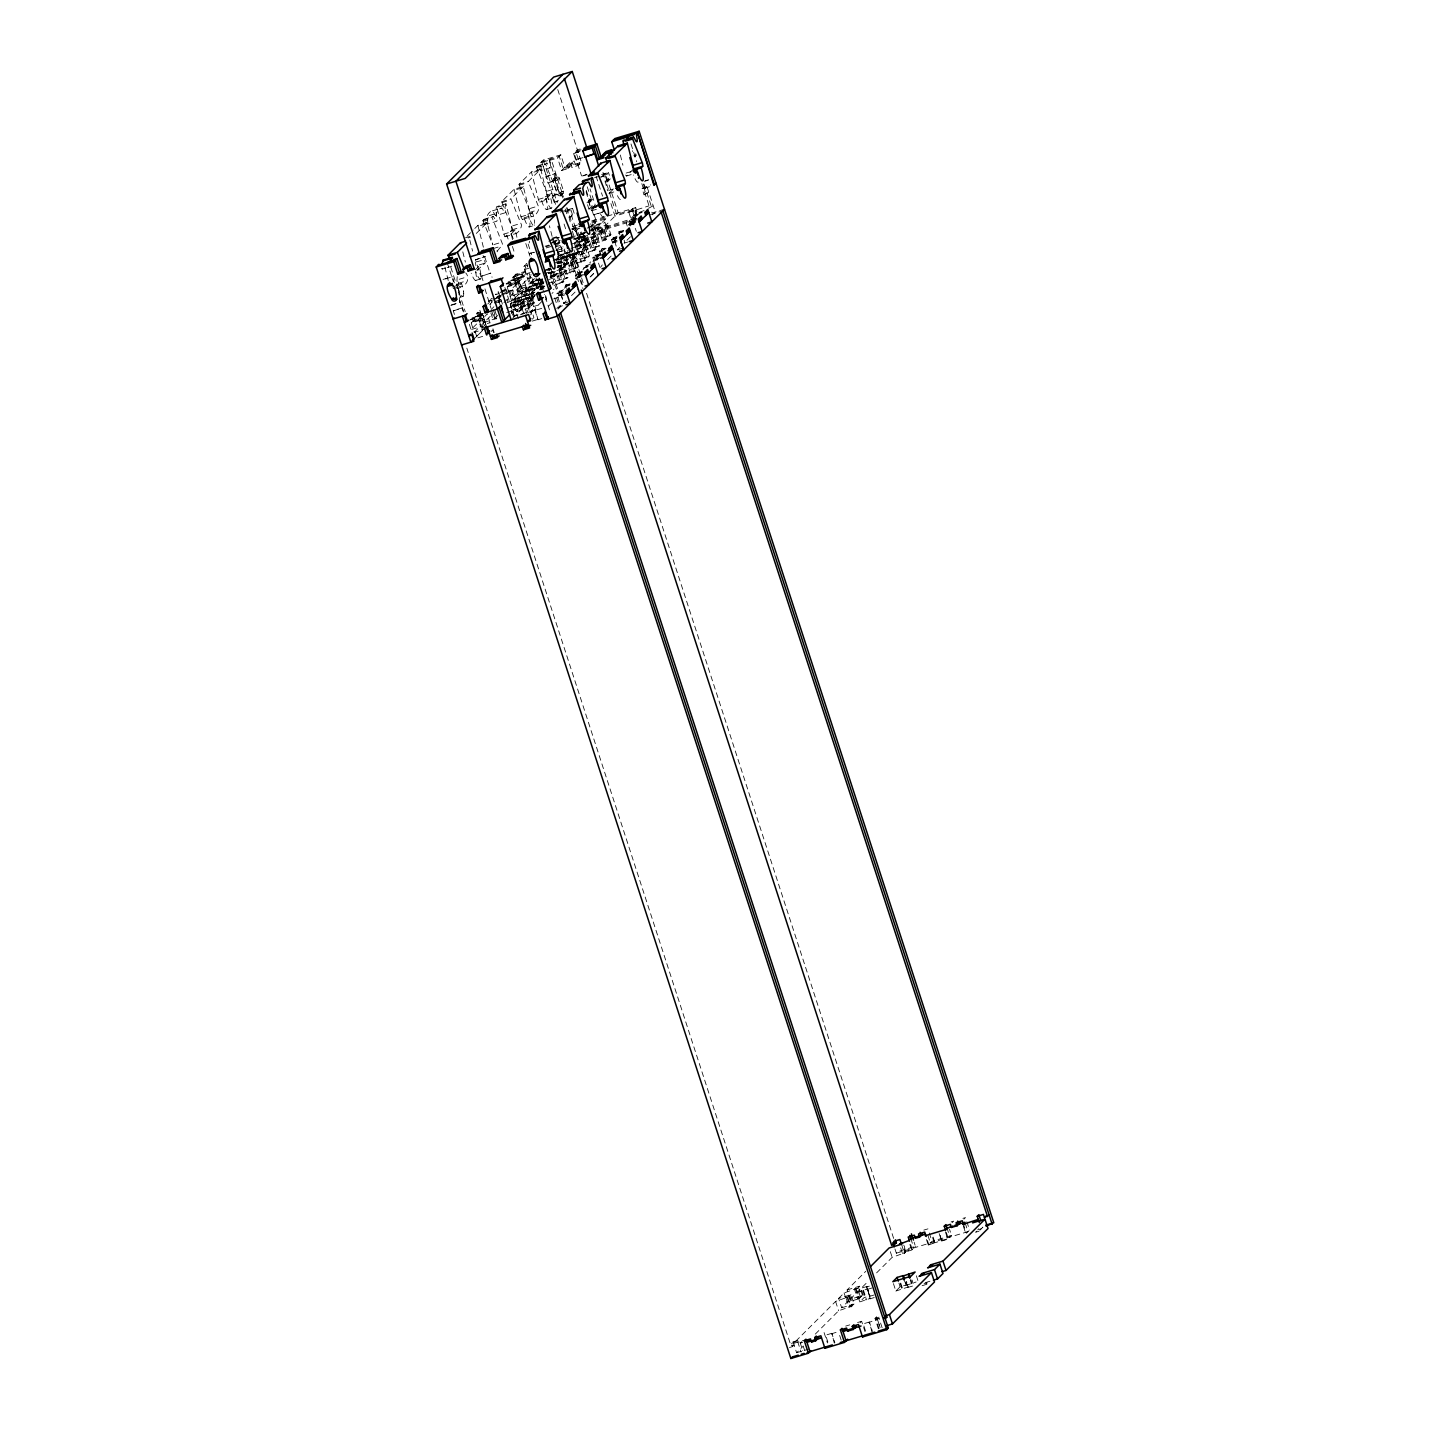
<?xml version="1.0" encoding="UTF-8"?>
<svg xmlns="http://www.w3.org/2000/svg" width="1430" height="1430" viewBox="0 0 1430 1430"><rect width="100%" height="100%" fill="white"/><g stroke="black" fill="none" stroke-linecap="round" stroke-linejoin="round"><path stroke-width="0.75" stroke-dasharray="5 3.75" d="M487.523 224.027A6.596 1.341 73.3 0 0 487.183 218.862C485.396 215.716 492.331 207.725 493.672 212.391A6.596 1.341 73.3 0 0 496.031 215.537L505.308 212.748A6.596 1.341 73.3 0 1 502.931 209.602C501.608 204.937 494.673 212.927 496.46 216.073A6.596 1.341 73.3 0 1 496.8 221.239L487.523 224.027A6.596 1.341 73.3 0 1 485.163 220.881L484.18 219.273L482.857 220.417L492.832 244.888M459.048 294.866A11.565 2.36 73.3 0 0 458.887 293.15L458.547 291.148A11.565 2.36 73.3 0 0 456.921 284.874L458.601 283.122L458.047 279.619M512.423 239.686A11.547 2.342 73.3 0 0 510.456 231.41L512.137 229.658L511.761 226.727L501.608 201.702L514.031 189.296L523.308 186.508L530.226 214.017C531.138 221.578 541.327 210.174 538.252 206.009L528.278 181.538L540.701 169.133L547.619 196.661C548.53 204.204 558.719 192.818 555.644 188.635L545.67 164.182L546.993 163.02L547.976 164.629A6.596 1.341 73.3 0 0 550.336 167.775L541.058 170.563A6.596 1.341 73.3 0 1 538.699 167.417L537.716 165.809L536.393 166.97L546.546 191.995L546.921 194.927L545.241 196.679A11.547 2.342 73.3 0 1 546.904 209.459A11.547 2.342 73.3 0 1 541.487 200.415L539.611 202.005L538.52 200.003L531.424 171.922L540.701 169.133M514.031 189.296L521.146 217.36L522.379 219.434L524.095 217.789A11.547 2.342 73.3 0 0 529.511 226.834A11.547 2.342 73.3 0 0 527.849 214.053L529.529 212.284L529.154 209.37L519.001 184.327L531.424 171.922M482.625 327.899L485.485 324.324L483.036 314.636M518.464 294.598L522.629 292.596L519.591 283.247L515.426 285.249L509.741 290.933L512.78 300.3L518.464 294.598L514.854 282.604L518.572 278.886L523.13 277.527L519.215 281.335L510.26 283.927L509.241 280.816L524.167 276.508L525.114 271.432L515.837 274.22L514.782 275.293L515.783 278.403L525.06 275.615M563.188 291.523L560.775 293.954L563.152 293.472M564.939 303.196L563.813 303.321L566.244 300.872M600.636 267.267L602.298 264.872M555.072 177.123L554.554 179.09L558.898 192.478A2.467 2.413 45 0 0 561.972 194.105A2.467 2.413 45 0 0 563.545 191.084L559.023 177.338L555.43 176.82L552.856 180.305L557.289 194.069A2.467 2.413 45 0 0 560.363 195.713A2.467 2.413 45 0 0 561.936 192.675M635.814 153.689L634.884 156.067M607.589 259.581L611.861 255.309M467.02 236.236L473.223 230.033M474.778 228.496L477.888 225.386L487.165 222.597L492.546 243.976M523.308 186.508L510.885 198.913L520.86 223.366C523.934 227.549 513.745 238.935 512.834 231.392L505.916 203.864L496.639 206.653L495.674 210.371A6.596 1.341 73.3 0 1 496.031 215.537M560.81 154.815L557.593 158.015L561.65 170.492L564.85 167.292L560.81 154.815L543.275 160.071L540.54 162.805L540.719 165.397A6.596 1.341 73.3 0 1 541.058 170.563M476.297 233.447L487.165 222.597M482.857 220.417L493.261 216.502L494.44 218.093A6.596 1.341 73.3 0 0 496.8 221.239M505.916 203.864L504.951 207.582A6.596 1.341 73.3 0 1 505.308 212.748M561.096 196.339L549.442 160.464L551.05 158.873L563.384 196.84M545.867 176.766L555.68 173.441L545.867 176.766L547.904 183.004L557.182 180.216L559.309 178.089L547.904 183.004M583.047 157.586L575.629 159.82L573.591 153.582L577.345 149.846L584.763 147.612M454.382 282.872L452.363 276.633L442.549 279.958M561.65 170.492L567.835 168.633L566.816 165.523L570.034 162.305L574.199 161.054L575.218 164.182L572 167.382L570.981 164.271L574.199 161.054M475.511 259.795L485.324 256.471L475.511 259.795L480.909 276.437L490.722 273.112L492.081 277.259M575.629 159.82L583.583 157.05M567.835 168.633L571.035 165.433L570.034 162.305M516.909 237.309A11.547 2.342 73.3 0 0 515.086 230.016L511.35 233.769L504.647 236.54L496.639 206.653M557.754 89.554L581.402 162.323L578.185 165.523L572 167.382M453.167 288.61L457.815 287.216L461.55 283.48A11.547 2.342 73.3 0 1 462.98 288.699A11.422 2.324 73.3 0 1 463.481 291.774M475.207 269.859L478.943 266.123A11.547 2.342 73.3 0 1 480.784 278.689A11.547 2.342 73.3 0 1 475.868 271.807M524.095 217.789L528.743 216.395L532.478 212.659A11.547 2.342 73.3 0 1 534.623 223.366M546.135 199.02L549.871 195.284A11.529 2.342 73.3 0 1 550.782 198.377L551.301 200.504A11.529 2.342 73.3 0 1 551.551 208.065A11.529 2.342 73.3 0 1 547.958 203.829L547.172 201.952A11.529 2.342 73.3 0 1 546.135 199.038L541.487 200.415M552.123 195.999L563.545 191.084L561.4 193.211L552.123 195.999L554.143 202.238L557.861 201.13M457.243 276.669C454.633 296.707 474.117 282.085 465.715 272.898M476.959 270.467L485.271 262.959L483.108 255.523M497.229 251.09L502.663 244.458L492.135 217.646M554.143 202.238L558.397 200.593M561.168 195.302L563.116 193.354M480.909 276.437L490.722 273.112M587.122 174.246L581.027 176.462L586.586 174.782M460.102 302.642L459.28 297.941M463.838 311.972L462.498 307.825L452.684 311.132M567.299 211.408L569.444 209.263L577.899 235.253L573.662 239.471M601.601 177.123L605.355 173.37L618.189 212.873L605.873 225.171L591.037 229.64M564.743 211.801L572.536 208.333L574.574 214.572L569.873 217.11L574.574 214.572M599.331 177.427L605.23 175.658L608.447 172.44L610.467 178.678L607.267 181.896L604.175 182.826L607.375 179.608L610.467 178.678M586.908 202.846L590.125 199.628L593.218 198.698L590 201.916L586.908 202.846L588.946 209.066L597.597 206.474M486.611 328.596L474.206 332.314L470.166 319.837L480.516 315.976L481.517 319.105L472.24 321.893L471.239 318.765M481.517 319.105L482.411 318.211L473.133 320.999L472.115 317.889L482.553 314.189M477.781 316.37L476.762 313.242L481.553 311.061M491.759 298.28L490.687 299.353L491.688 302.463M516.552 279.994L515.479 281.049L519.537 293.525L511.69 301.373L506.202 283.837L516.552 279.994L517.571 283.104L508.294 285.893L507.275 282.782M517.571 283.104L518.464 282.211L509.187 284.999L508.168 281.889L509.241 280.816M523.166 273.398L522.093 274.453L526.133 286.93L522.451 290.576L517.946 291.988L521.503 288.324L518.464 278.975L513.817 280.369L512.816 277.241L523.166 273.398L524.167 276.508M533.891 279.207L529.172 283.909L523.702 266.373L524.774 265.301L525.775 268.429M636.672 154.833L634.527 156.978L632.489 150.74M487.755 304.018L489.364 302.409M480.838 313.331L471.203 322.948L483.572 319.23L479.408 321.232L471.006 329.615L482.5 326.165M492.51 301.676L489.757 304.411L502.127 300.693L497.962 302.695M493.886 300.3L499.392 294.794M540.611 286.215L522.057 291.792L523.076 294.902L526.294 291.702L544.848 286.125L541.63 289.325L540.611 286.215L510.26 296.314L507.221 286.965L516.856 277.331L529.225 273.613L532.264 282.979L519.894 286.697L515.837 274.22M531.889 277.599L527.742 278.85L524.739 269.483L527.491 266.749M470.166 319.837L480.516 315.976M481.392 315.101L482.464 314.028L486.522 326.505M497.998 298.512L499.07 297.458L500.071 300.568L494.512 302.248M501.036 295.492L492.546 298.798M501 291.631L507.632 288.896L500.214 291.13M548.852 241.259L559.202 237.398L549.924 240.186M498.587 298.816L501 296.439L496.335 297.833M588.946 209.066L592.145 205.866L590.125 199.628M602.799 212.123L593.522 214.911L591.502 208.673L595.238 204.937L590.054 188.939M491.187 309.47L493.886 306.771M506.685 293.972L507.578 293.079L506.56 289.968M555.609 245.138L559.202 241.509L554.643 242.886L557.557 252.323L562.24 250.876L560.721 246.192M555.591 246.818L562.544 239.865M572.072 228.496L572.858 229.497L579.937 222.508M586.086 191.763L591.466 210.693L598.687 203.775M609.126 193.354L616.08 186.401M633.472 169.044L626.501 175.997L625.607 175.032M501.447 294.169L512.834 290.004L515.873 299.37L504.486 303.535M575.861 229.015L574.252 230.623L577.434 229.658L579.472 235.896L569.086 239.025M474.242 332.314L491.276 315.261M503.986 302.588L530.53 276.097M555.948 250.697L561.579 245.066M575.843 231.267L578.953 228.085L580.991 234.323L577.863 237.505L575.843 231.267L572.751 232.196M493.94 314.35L495.781 322.161M593.522 214.911L603.335 211.586M476.458 336.55L482.089 330.938M497.586 315.458L493.118 319.909L489.757 309.506M474.063 338.964L482.446 330.598L479.408 321.232M491.795 311.347L494.226 318.836L496.925 316.119M514.335 316.012L510.296 303.553L529.904 296.904L530.923 300.014L534.141 296.814L533.122 293.686L534.194 292.632L514.568 299.263L533.122 293.686M522.057 291.792L521.003 292.846L525.042 305.323L519.698 310.668L515.64 298.191M526.294 291.702L525.275 288.574L526.347 287.502L544.901 281.925M540.2 278.868L531.71 282.157L534.409 290.469M605.873 225.171L604.854 222.061L603.8 223.116L607.839 235.593L602.495 240.937L598.437 228.46L593.093 233.823L597.132 246.282L591.788 251.626L587.73 239.168L586.658 240.222L587.676 243.35L584.459 246.55L583.44 243.44L582.368 244.512L586.425 256.989L581.081 262.334L577.023 249.857L575.95 250.929L576.969 254.04L558.415 259.617L557.396 256.506L558.469 255.434L567.746 252.645L571.803 265.122L577.148 259.777L573.77 249.374M564.886 249.017L563.831 250.089L567.871 262.566L562.526 267.911L558.469 255.434M571.875 253.056L573.233 257.203L578.578 251.859L574.538 239.382L575.593 238.327L576.612 241.438L601.476 233.823L604.693 230.623L598.509 232.482L595.166 235.861L594.147 232.75M576.612 241.438L579.829 238.238L578.81 235.11L583.601 232.929M483.858 322.697L497.318 317.907L494.226 318.836M532.264 282.979L533.336 281.907L530.905 274.417M557.629 257.668L558.701 256.596L555.662 247.247M513.513 302.266L520.895 297.047L523.934 306.413L516.552 311.615L513.513 302.266L534.123 296.064M523.934 306.413L520.842 307.343L517.803 297.976L535.356 291.952M524.22 291.577L531.602 286.358L534.641 295.724L527.259 300.926L524.22 291.577L542.774 286M534.641 295.724L531.549 296.654L528.51 287.287L544.008 281.889M544.151 288.377L537.966 290.236L534.927 280.87L536 279.815L539.092 278.886L542.131 288.234L539.038 289.164L536 279.815M556.341 259.491L563.724 254.29L566.763 263.638L559.38 268.84L556.341 259.491L582.153 250.983L585.192 260.349L557.486 269.609M566.763 263.638L563.67 264.568L560.631 255.219L567.889 252.288M588.177 242.26L580.795 247.462L577.756 238.113L585.138 232.893L582.046 233.823L585.085 243.189L588.177 242.26L585.746 234.77M582.046 233.823L589.303 230.909M537.984 278.85L540.933 289.986M511.35 302.481L512.369 305.591L515.587 302.391L534.141 296.814M532.764 281.084L533.783 284.213L537.001 280.995L542.56 279.333M591.877 226.208L596.417 221.65L594.058 214.375M511.118 313.313L514.157 310.292L513.138 307.182L514.21 306.109L518.268 318.586M557.396 256.506L567.746 252.645M606.606 238.953L603.514 239.882L600.475 230.534L603.567 229.604L606.606 238.953L605.534 240.026L575.182 249.338L578.399 246.139L577.38 243.011L578.453 241.956L582.51 254.415L587.855 249.07L583.815 236.594L584.87 235.539L585.889 238.649L589.106 235.45M590.232 230.373L593.325 229.444L596.489 226.244L591.788 228.782L594.934 227.835M491.062 331.546L492.671 329.955L493.69 333.065M543.543 283.462L539.307 285.106L543.007 283.98M523.076 294.902L532.353 292.113L535.571 288.914L534.552 285.786L535.624 284.713L536.983 288.878M605.837 218.736L596.596 227.96L595.577 224.832L594.523 225.904L598.562 238.381L593.218 243.726L591.18 237.487M513.138 307.182L523.487 303.321L526.866 313.706M510.296 303.553L529.904 296.904M550.818 273.416L555.609 271.235L559.666 283.712L565.011 278.367L560.953 265.891L562.026 264.818L563.045 267.946L566.262 264.729L565.243 261.619L566.316 260.546L570.373 273.023L575.718 267.678L571.66 255.201L572.733 254.129L573.752 257.257L576.969 254.04M520.842 307.343L536.339 301.927M531.549 296.654L532.621 295.581L529.583 286.215M550.532 267.785L552.963 275.257L578.775 266.767L575.736 257.4L557.182 262.977M563.67 264.568L589.482 256.059L586.443 246.711L576.129 249.803M574.431 243.601L577.47 252.949L570.087 258.151L567.656 250.661M585.085 243.189L610.896 234.681L607.857 225.332L591.359 230.284M542.131 288.234L544.276 286.089M535.75 294.634L530.405 299.978L526.347 287.502M543.793 286.608L541.112 289.289L537.734 278.886M557.164 273.255L551.819 278.6L548.441 268.197M644.072 194.802L648.773 192.264L644.072 194.802L642.052 188.563L650.507 184.899M512.655 318.264L523.434 307.504L522.415 304.393M531.835 301.247L534.874 310.596L535.946 309.524L532.907 300.175L525.525 305.377L527.956 312.866M554.536 272.308L555.555 275.418L552.337 278.635L551.319 275.507L550.246 276.58L552.963 284.892M560.864 270.091L563.903 279.458L568.067 277.456L565.029 268.089L560.864 270.091L557.646 273.309L560.685 282.657L563.778 281.728L560.739 272.379L551.426 275.919M575.736 257.4L568.353 262.602L571.392 271.968L574.485 271.039L571.446 261.672L558.004 266.463M586.443 246.711L579.061 251.912L582.099 261.279L585.192 260.349M592.985 238.024L596.024 247.372L600.189 245.37L597.15 236.022L592.985 238.024L589.768 241.223L592.807 250.572L595.899 249.642L592.86 240.294L575.307 246.318M643.303 184.005L644.662 188.152L646.789 186.025L655.244 212.015L652.42 214.822M511.046 310.471L528.617 304.447L531.656 313.814L530.584 314.868M603.567 229.604L592.199 233.769M607.857 225.332L606.785 226.387L609.824 235.753L606.731 236.683L603.692 227.316L600.475 230.713L626.233 222.973L629.45 219.755L630.469 222.883L628.86 224.474L627.841 221.364L602.084 229.104L605.534 240.026M553.07 283.819L555.734 281.156L551.694 268.679M636.01 220.399L631.881 221.65L628.843 212.284L632.596 208.548L636.654 221.024L633.436 224.224L629.307 225.457M530.208 313.116L532.889 310.435L528.832 297.976M538.252 305.091L542.256 301.087M610.932 203.614L614.972 216.091L632.525 210.818L635.689 207.618L637.709 213.857L634.545 217.038L631.452 217.968L636.35 231.338M545.581 299.907L546.653 298.834L544.222 291.345M551.998 293.49L553.07 292.417M557.36 288.145L556.288 289.218L553.249 279.851L554.322 278.779L557.36 288.145L553.231 289.378M554.089 285.392L563.778 281.728M548.673 279.547L574.485 271.039M571.571 259.402L574.61 268.751L578.775 266.767M582.278 248.713L585.317 258.061L589.482 256.059M555.198 262.816L595.899 249.642M609.824 235.753L610.896 234.681M628.843 212.284L648.97 205.866M631.452 217.968L634.616 214.786L642.124 212.48M558.022 309.094L560.846 306.288L556.788 293.811L563.42 291.059M557.861 292.739L558.862 295.849L559.756 294.955L558.755 291.845L563.527 289.664M566.369 288.377L565.351 285.249L570.141 283.069M576.701 279.422L575.343 275.275L581.974 272.522M576.415 274.203L577.434 277.313L578.328 276.437L577.309 273.309L582.082 271.128M594.183 261.958L592.842 257.811L601.333 254.504M593.897 256.739L594.916 259.849L595.81 258.973L594.791 255.845L601.44 253.11M600.779 255.38L599.438 251.215L606.07 248.48M602.405 252.377L601.404 249.249L606.177 247.068M616.956 237.594L610.324 240.347L615.883 238.667M611.397 239.275L612.398 242.385L613.291 241.509L612.29 238.381L617.063 236.2M619.905 234.913L618.886 231.785L623.677 229.604M630.237 225.976L628.878 221.811L635.51 219.076M629.951 220.738L630.97 223.867L631.917 218.772M636.547 214.143L635.492 215.215L641.051 213.535M532.3 319.158L533.891 317.549L531.871 311.311M553.607 298.924L564.993 294.759M564.314 288.234L565.386 287.162M582.886 269.698L583.958 268.625M589.678 262.923L590.751 261.851M600.385 252.234L601.458 251.162M636.422 216.234L637.494 215.179M631.881 221.65L635.635 217.896M548.316 306.377L553.911 300.8M600.564 254.254L596.9 257.99L598.795 257.597M616.723 238.059L614.31 240.508L616.688 240.008M636.475 218.343L632.864 221.972L636.153 221.167M534.927 310.399L537.966 319.766L535.464 309.863M648.469 208.315L653.17 205.777L650.078 206.707M571.517 295.599L578.31 288.824M590.608 276.562L593.754 273.416M619.78 247.408L617.385 249.803L618.475 249.732M630.487 236.719L624.016 243.189L627.716 242.081M789.432 1347.543L792.524 1346.613L791.505 1343.485L793.114 1341.894L799.299 1340.035L802.748 1350.635M815.297 1334.101L838.624 1310.792L852.066 1306.001L849.027 1296.652L835.585 1301.443L793.578 1343.396L805.948 1339.678M838.624 1298.404L844.093 1292.952L857.535 1288.162L860.574 1297.511L859.501 1298.583L847.132 1302.301L841.662 1307.771L838.624 1298.404L850.993 1294.704L854.032 1304.053L848.973 1306.931L845.934 1297.582L850.993 1294.704M847.114 1289.932L859.484 1286.214L862.522 1295.562L850.153 1299.28L847.114 1289.932L865.794 1271.288M792.524 1346.613L794.115 1345.004L791.022 1345.934L466.824 348.134M791.505 1343.485L799.299 1340.035M860.574 1297.511L857.482 1298.44L854.443 1289.091L859.484 1286.214M793.114 1341.894L796.617 1352.744L802.838 1346.524M850.153 1299.28L867.277 1282.192M876.608 1272.861L892.177 1257.328L905.601 1252.537L903.17 1245.065M894.948 1248.926L896.324 1253.181L897.933 1251.572L915.45 1246.317L914.11 1242.152M856.731 1292.559L867.617 1288.913L870.137 1298.798L867.617 1288.913M866.669 1286.946L869.708 1296.313L866.669 1286.946L870.834 1285.695M857.482 1298.44L862.522 1295.562M900.686 1247.854L902.509 1253.466L905.601 1250.392M855.319 1288.216L859.77 1301.908L864.06 1297.636L870.244 1295.777M904.243 1245.762L905.53 1251.911L911.714 1250.052L915.45 1246.317M834.316 1343.199L831.813 1333.314L834.852 1342.663M859.77 1301.908L870.673 1298.261M926.425 1239.47L928.249 1245.083L931.985 1241.329L951.522 1235.466L949.502 1229.228M952.058 1222.739L953.667 1221.131L949.538 1222.364M928.249 1245.083L934.97 1242.688L933.146 1237.075M939.17 1233.59L941.601 1241.061L939.707 1233.053M860.056 1322.893L861.647 1321.284L865.025 1331.688M963.909 1219.182L965.518 1217.573L961.389 1218.807M893.428 1283.586L895.859 1291.075L900.131 1286.785L906.316 1284.927L905.101 1281.191M941.601 1241.061L947.786 1239.202L951.522 1235.466M871.889 1331.902L869.386 1322.017L872.425 1331.366M895.859 1291.075L908.247 1286.964L906.423 1281.352M903.957 1279.85L906.316 1284.927M878.378 1328.792L874.999 1318.406L876.608 1316.798L880.04 1327.398M879.039 1328.72L876 1319.372L877.073 1318.299L880.111 1327.648M905.887 1281.888L908.247 1286.964M905.78 1285.463L916.112 1281.995M882.131 1327.791L879.093 1318.442L868.85 1322.553M968.771 1230.855L966.358 1233.25L963.659 1224.938M976.726 1231.176L975.653 1232.231L981.838 1230.372M926.283 1283.693L927.176 1282.817L924.084 1283.747M979.818 1230.247L982.911 1227.155L978.638 1228.442M530.298 272.558L527.205 273.488L530.244 282.836L534.552 278.546M590.09 277.062L595.81 271.343M553.464 178.714L555.984 177.964L557.593 179.304M557.682 252.234L562.24 250.876L557.682 254.987M572.858 229.497L577.613 228.067M539.771 202.077L549.156 199.235M522.379 219.434L531.763 216.609M591.609 210.764L597.812 208.887M478.121 270.109L477.334 269.108M500.679 299.245L498.516 299.925M582.618 274.632L579.382 275.472L582.94 271.807L577.309 273.309M487.308 323.502L489.721 322.84M567.067 252.985L571.482 251.626M555.555 204.383L541.684 161.679L559.202 156.424L563.259 168.883L569.444 167.024L568.425 163.914L572.59 162.662L573.609 165.773L579.794 163.914L575.736 151.455L581.599 149.685M542.864 162.108L549.817 160.017L549.996 162.609A6.596 1.341 73.3 0 1 550.336 167.775M549.442 160.464L557.593 158.015M579.99 151.294L574.127 153.046L581.563 175.926M573.591 153.582L581.009 151.348M537.519 165.826L546.796 163.038M536.393 166.97L545.67 164.182M536.697 167.828L543.668 165.737M534.016 172.136L540.969 170.045M566.816 165.523L570.981 164.271M564.85 167.292L571.035 165.433M575.218 164.182L581.402 162.323M519.001 184.327L528.278 181.538M519.304 185.203L526.276 183.112M516.623 189.511L523.577 187.419M501.608 201.702L510.885 198.913M501.93 202.559L508.883 200.468M601.637 174.496L608.447 172.44M547.529 191.066L555.644 188.635M594.469 177.767L600.94 175.819M602.709 175.282L606.838 174.049L608.858 180.287L605.766 181.217L616.58 214.482L634.134 209.209L636.153 215.447L633.007 216.377L635.045 222.615M497.837 207.082L506.184 204.794M492.474 210.818L501.751 208.029M546.85 195.07L554.965 192.639M545.241 196.679L549.871 195.284M538.341 199.449L546.457 197M626.125 173.066L634.241 170.617M489.328 215.572L496.281 213.481M626.394 176.033L633.347 173.942M483.983 219.291L493.261 216.502M483.161 221.293L490.132 219.201M530.137 208.44L538.252 206.009M480.48 225.6L487.433 223.509M529.457 212.444L537.573 209.996M527.849 214.053L532.478 212.659M520.949 216.806L529.064 214.375M608.733 190.422L616.848 187.991M645.019 180.823L648.737 179.715M644.483 181.36L648.201 180.252M609.001 193.408L615.204 191.531M465.465 237.791L470.095 236.397M468.093 237.97L470.416 237.273M512.744 225.815L520.86 223.366M560.167 212.051L572.536 208.333M642.052 188.563L650.293 186.097M644.662 188.152L650.221 186.49M512.065 229.801L520.18 227.37M510.456 231.41L515.086 230.016M597.347 205.419L590.554 207.475L588.517 201.237L591.609 200.307L587.23 186.794M503.557 234.18L511.672 231.731M591.341 207.797L599.456 205.348M591.502 208.673L600.779 205.884M504.987 236.808L514.371 233.966M493.994 244.53L502.109 242.099M493.314 248.534L501.43 246.103M572.59 226.512L580.705 224.081M605.051 216.824L591.359 220.935L593.396 227.173M607.178 216.18L635.689 207.618M591.716 221.954L607.303 217.271M571.66 229.104L577.398 227.37M592.091 222.955L605.694 218.879M442.496 269.001L445.588 268.071M447.125 267.607L451.755 266.212M588.159 227.066L604.854 222.061M551.891 238.22L559.309 235.986M644.09 210.514L637.44 213.249L641.158 212.141M552.677 238.739L560.095 236.504M587.087 228.139L603.8 223.116M476.601 261.905L484.716 259.456M552.927 241.33L559.112 239.471M551.837 242.403L559.255 240.186M591.019 230.695L598.437 228.46M484.037 263.46L475.922 265.909L475.439 262.244M550.943 243.297L560.22 240.508M570.677 237.416L580.991 234.323M635.617 217.664L591.806 231.213M664.467 209.227L652.098 212.945L650.757 208.798M578.81 235.11L584.387 233.447M630.845 219.845L636.404 218.182M545.188 246.21L548.888 245.102M650.507 214.554L662.859 210.836M555.198 243.887L563.313 241.456M545.974 246.729L549.674 245.62M628.878 221.811L636.296 219.577M573.716 238.756L584.87 235.539M577.756 238.113L583.941 236.254M550.943 246.532L546.296 247.926L545.295 244.816M574.538 239.382L589.375 234.931M630.469 222.883L636.654 221.024M443.086 279.422L452.363 276.633M533.426 252.27L529.172 253.914L534.731 252.252M579.829 238.238L585.388 236.558M590.965 234.878L598.384 232.661L594.451 220.006L590.715 223.741L593.754 233.108M631.863 222.973L635.564 221.847M603.085 232.232L596.9 234.091L594.88 227.853M628.86 224.474L636.529 222.186M555.466 246.872L561.668 244.995M628.843 225.243L637.083 222.758M574.467 242.832L597.15 236.022M571.035 244.173L587.73 239.168M577.38 243.011L586.658 240.222M459.209 279.261L467.324 276.83M557.807 250.143L565.225 247.908M618.886 231.785L624.445 230.123M623.569 230.999L616.92 233.751L624.338 231.517M576.022 245.674L583.44 243.44M574.949 246.729L582.368 244.512M570.981 248.373L587.676 243.35M458.529 283.265L466.645 280.834M456.921 284.874L461.55 283.48M612.29 238.381L615.99 237.273M452.041 287.019L458.136 285.196M523.702 266.373L527.402 265.265M560.631 255.219L563.724 254.29M456.778 288.645L460.835 287.43M575.45 252.806L600.189 245.37M613.291 241.509L617.009 240.383M554.179 259.706L572.733 254.129M612.398 242.385L616.115 241.277M524.739 269.483L528.85 268.25M553.124 260.778L571.66 255.201M612.344 243.154L618.529 241.295M514.782 275.293L524.059 272.504M601.404 249.249L605.105 248.141M557.039 263.334L566.316 260.546M512.816 277.241L522.093 274.453M557.825 263.853L565.243 261.619M599.438 251.215L606.856 248.981M545.331 269.841L550.908 268.161M558.326 265.944L562.026 264.818M508.168 281.889L518.518 278.028L522.576 290.505L517.928 291.899L514.907 282.639M544.258 270.913L549.835 269.233M557.253 266.999L560.953 265.891M594.791 255.845L600.368 254.183M547.708 270.306L551.408 269.197M556.985 267.517L566.262 264.729M622.05 248.391L617.385 249.803L613.363 237.309M506.202 283.837L515.479 281.049M592.842 257.811L598.401 256.131M544.49 273.523L550.067 271.843M548.53 273.058L565.029 268.089M595.81 258.973L599.528 257.847M548.191 273.47L553.75 271.789M594.916 259.849L598.634 258.741M507.221 286.965L519.591 283.247M592.824 261.243L599.009 259.384M451.362 304.894L460.639 302.105M450.825 305.43L456.385 303.75M552.963 275.257L556.056 274.328L552.838 277.545L549.799 268.179M590.554 263.978L583.905 266.713L587.623 265.605M534.927 280.87L541.112 279.011M530.244 282.836L540.987 279.368L543.686 287.68M549.978 277.098L555.555 275.418M500.107 292.524L505.666 290.862M588.588 265.944L581.956 268.679L587.516 266.999M499.034 293.597L495.316 294.705L496.389 293.651L497.408 296.761M509.741 290.933L512.834 290.004M533.783 284.213L543.06 281.424L542.042 278.296M502.001 294.759L507.578 293.079M497.318 296.6L501.126 295.653M528.51 287.287L531.602 286.358M525.275 288.574L543.829 282.997M462.498 307.825L453.221 310.596L454.561 314.761M493.493 299.12L499.07 297.458M492.438 300.193L488.72 301.301L489.793 300.246L490.812 303.357M548.316 283.39L568.067 277.456M575.343 275.275L582.761 273.041M495.406 301.355L500.965 299.674M578.328 276.437L582.028 275.311M577.434 277.313L582.993 275.65M575.307 278.707L583.547 276.222M517.803 297.976L520.895 297.047M512.78 300.3L515.873 299.37M565.351 285.249L570.91 283.587M570.034 284.463L563.384 287.216L570.802 284.981M476.762 313.242L480.48 312.133M483.447 313.295L479.747 314.403L478.728 311.293L479.801 310.221L483.876 322.68M512.369 305.591L534.105 298.87M472.115 317.889L482.411 314.975L478.853 318.532L474.206 319.927L473.187 316.817M558.755 291.845L562.455 290.737M510.224 306.985L532.907 300.175M506.792 308.326L523.487 303.321M556.788 293.811L562.348 292.131M559.756 294.955L563.474 293.847M558.862 295.849L562.58 294.741M506.738 312.526L523.434 307.504M516.552 311.615L539.235 304.805M513.263 316.352L535.946 309.524M520.18 314.832L544.49 307.522M568.514 301.855L563.867 303.249L559.827 290.773M557.718 307.218L565.976 304.733M556.645 308.29L559.738 307.361L556.699 297.994M532.317 321.089L538.502 319.23M477.888 337.82L487.451 334.942M537.966 319.766L541.791 318.604M923.816 1230.104L927.945 1228.87M896.324 1253.181L967.967 1231.641L964.589 1221.256M903.992 1252.001L912.251 1249.516L910.213 1243.278M977.584 1229.871L981.302 1228.763M902.509 1253.466L905.601 1252.537M854.443 1289.091L857.535 1288.162M867.206 1286.41L861.021 1288.269L864.06 1297.636M867.098 1289.449L873.265 1287.59M845.934 1297.582L849.027 1296.652M869.708 1296.313L873.873 1295.062M870.137 1298.798L874.248 1297.564M907.71 1287.501L913.895 1285.642L912.072 1280.029M841.662 1307.771L854.032 1304.053M925.156 1282.674L931.341 1280.815M848.973 1306.931L852.066 1306.001M922.118 1285.695L928.302 1283.836M845.684 1326.093L849.795 1324.859M857.535 1322.535L861.647 1321.284M874.999 1318.406L879.11 1317.155M876 1319.372L879.093 1318.442M831.813 1333.314L825.628 1335.173L828.667 1344.522M869.386 1322.017L863.202 1323.876L865.633 1331.348M802.373 1342.538L800.3 1343.145L801.783 1341.662L804.822 1351.028M831.277 1333.833L838.445 1331.688M796.617 1352.744L808.987 1349.026M546.51 209.62L551.372 208.19M529.118 226.995L532.353 226.029M475.582 280.459L480.444 279.029M459.817 297.351L463.052 296.385M554.232 244.798L549.424 225.815M631.005 143.965L636.743 161.804M644.108 184.148L651.651 207.368M643.661 186.955L645.681 193.193M641.82 183.648L649.363 206.85M966.859 1221.721L969.576 1230.05M635.564 209.888L637.387 215.501M635.027 210.424L636.851 216.037M963.391 1226.296L965.822 1233.786M632.525 210.818L634.545 217.038M626.233 222.973L627.252 226.083M605.23 175.658L607.267 181.896M946.892 1227.709L949.931 1237.075M624.106 240.097L624.839 242.492M946.285 1232.428L948.322 1238.666L928.785 1244.547L926.086 1236.235M945.355 1231.731L947.786 1239.202M596.078 176.158L602.566 196.16M932.61 1237.611L934.433 1243.224M929.286 1233.017L931.985 1241.329M927.945 1235.448L930.394 1242.938M586.246 190.333L590 201.916M596.078 237.094L599.116 246.443M593.325 229.444L595.291 235.682M591.788 241.366L594.826 250.715M595.863 254.772L599.885 267.321M587.945 237.023L589.285 241.169L583.941 246.514L579.883 234.037M910.803 1238.559L913.842 1247.907M583.118 232.768L586.157 242.117M909.891 1244.44L911.714 1250.052M581.921 236.111L584.959 245.459M585.371 247.783L588.409 257.132M570.928 209.942L572.965 216.18M578.828 237.04L581.867 246.389M916.344 1275.757L918.167 1281.369M566.816 207.386L574.342 230.588M581.081 252.055L584.119 261.404M555.144 173.977L557.182 180.216M561.4 193.211L563.42 199.449M565.207 208.995L567.263 215.322M572.268 230.963L574.699 238.453M901.561 1244.511L904.529 1253.61M554.679 179.483L558.898 192.478M910.767 1279.493L911.983 1283.228M910.231 1280.011L911.446 1283.765M543.275 160.071L557.164 202.774M564.063 224.045L566.673 232.053M573.448 252.913L583.118 282.657M586.568 293.293L893.786 1238.827M574.663 258.473L577.702 267.821M578.381 272.236L582.368 284.784M541.684 161.679L546.403 176.23M571.839 254.504L582.886 288.52M568.729 249.606L571.16 257.078M569.533 253.986L578.506 281.585M570.373 262.745L573.412 272.111M566.673 253.718L567.692 256.828L564.475 260.046L563.456 256.917L562.401 257.99L566.441 270.467L561.096 275.811L557.718 265.408M900.739 1283.067L902.58 1288.68M890.336 1251.715L892.177 1257.328M900.221 1283.586L902.044 1289.216M898.916 1283.05L900.131 1286.785M558.129 238.47L562.187 250.929L558.612 254.504L554.572 242.028M561.704 254.147L564.743 263.495M560.506 257.489L563.545 266.856M563.956 269.162L566.995 278.528M557.414 258.419L560.453 267.785M559.666 273.434L562.705 282.8M560.81 293.901L563.813 303.321M554.679 297.869L556.502 303.482M541.505 279.279L543.328 284.892L542.256 285.946L539.217 276.598M528.153 244.083L531.585 254.629M539.11 277.831L544.598 294.705M545.295 296.814L550.139 311.99M539.843 284.57L541.183 288.735M525.793 243.529L529.976 256.22M535.982 277.885L537.001 280.995M863.452 1290.164L866.491 1299.513M862.916 1290.7L865.954 1300.049M527.742 266.463L526.723 263.352L525.668 264.425L526.669 267.535M858.411 1287.286L861.45 1296.635M856.463 1289.234L859.501 1298.583M532.353 292.113L531.334 289.003L530.262 290.058L534.32 302.534L528.975 307.879L524.917 295.42L523.845 296.475L524.864 299.603L521.646 302.803L520.627 299.692L519.555 300.765L523.612 313.224M528.385 289.575L531.424 298.924M512.405 246.425L515.104 254.737M525.293 290.505L528.331 299.853M528.743 302.177L531.781 311.526M849.921 1295.759L852.959 1305.125M527.545 305.519L529.976 313.009M847.954 1297.725L850.993 1307.074M518.518 284.32L521.557 293.668M846.828 1296.688L849.867 1306.055M513.888 276.187L514.889 279.297M844.093 1292.952L847.132 1302.301M518.875 296.922L521.914 306.27M517.678 300.264L520.717 309.613M511.761 291.077L515.587 302.391M514.586 301.194L517.624 310.542M835.585 1301.443L838.624 1310.792M504.862 287.484L514.335 316.584M511.404 311.49L512.619 315.226M507.185 299.656L507.954 301.998M839.66 1335.423L841.484 1341.036M502.43 304.143L498.355 291.684L497.283 292.757L498.301 295.867M484.788 257.007L490.186 273.648M498.677 300.604L501.376 308.916M494.887 310.417L496.711 316.03M493.207 309.613L496.246 318.962M481.445 275.901L483.483 282.139M484.967 288.896L490.973 308.165M824.073 1332.581L827.452 1342.985M492.957 328.811L494.172 332.546M490.097 322.93L487.112 313.51C482.947 322.036 472.544 313.563 481.874 327.953M484.27 319.48L485.414 322.983M482.5 320.302L484.323 325.915M477.834 312.187L478.853 315.297M479.443 317.049L483.483 329.526M475.189 331.778L476.548 335.943M450.843 267.303L465.233 311.615M469.362 324.27L472.222 333.351M447.179 262.584L453.346 281.567M459.531 300.55L462.945 311.114M797.69 1341.626L801.068 1352.029M477.888 225.386L484.287 250.858M469.773 239.972L472.597 251.108M620.352 154.994L622.908 165.219M602.977 172.351L607.571 190.78M566.816 208.458L570.91 224.814M462.802 251.859L465.358 262.083M444.909 267.178L448.484 281.495M529.368 241.205A6.596 1.341 73.3 0 1 529.118 242.957M638.173 182.039A11.529 2.342 73.3 0 1 634.598 177.803L633.794 175.926A11.529 2.342 73.3 0 1 633.436 174.943M620.388 199.556A11.547 2.342 73.3 0 1 616.419 193.3M603.675 216.252A11.547 2.342 73.3 0 1 599.027 210.657M584.459 235.61A11.529 2.342 73.3 0 1 579.901 228.407M567.621 251.93A11.547 2.342 73.3 0 1 562.866 246.746M550.318 268.161A11.547 2.342 73.3 0 1 548.923 270.163M442.71 268.411A6.596 1.341 73.3 0 1 441.495 268.465M463.678 293.472A11.547 2.342 73.3 0 1 461.264 295.009L460.871 294.401A11.422 2.324 73.3 0 1 458.494 289.2A11.672 2.377 73.3 0 1 457.815 287.216M463.57 291.792A11.672 2.377 73.3 0 1 463.731 293.507M508.15 239.042A11.547 2.342 73.3 0 1 506.703 235.164M513.191 238.56A11.547 2.342 73.3 0 1 511.35 233.769M532.907 225.082A11.547 2.342 73.3 0 1 528.743 216.395M534.445 224.921A11.547 2.342 73.3 0 1 534.32 225.225M475.493 271.664A11.547 2.342 73.3 0 1 475.779 280.423A11.547 2.342 73.3 0 1 471.239 273.202M496.961 250.768A11.565 2.342 73.3 0 1 497.247 251.823M521.61 288.252L526.168 286.876L521.61 288.252"/><path stroke-width="1.5" d="M562.669 239.454L558.04 226.387M545.223 257.078L543.06 249.642M580.473 225.207L589.339 219.291L578.757 191.602L580.097 190.458L581.063 192.049A6.596 1.341 73.3 0 0 583.422 195.195A6.596 1.341 73.3 0 0 583.082 190.029C581.295 186.901 588.231 178.893 589.571 183.558A6.596 1.341 73.3 0 0 591.931 186.704A6.596 1.341 73.3 0 0 591.591 181.538C590.375 180.538 592.324 176.444 592.807 178.75L599.653 205.902L600.886 207.976L602.602 206.331A11.547 2.342 73.3 0 0 608.036 215.376A11.547 2.342 73.3 0 0 606.356 202.595L608.036 200.844L607.661 197.912L597.508 172.869L609.931 160.464L617.045 188.546L618.278 190.619L619.994 188.957A11.547 2.342 73.3 0 0 625.428 198.001A11.547 2.342 73.3 0 0 623.748 185.221L625.428 183.469L625.053 180.538L614.9 155.513L627.323 143.107L634.437 171.171L635.671 173.245L637.387 171.6A11.547 2.342 73.3 0 0 642.821 180.645A11.547 2.342 73.3 0 0 641.141 167.864L642.821 166.095L642.445 163.181L632.292 138.138L633.633 136.994L634.598 138.585A6.596 1.341 73.3 0 0 636.958 141.731A6.596 1.341 73.3 0 0 636.618 136.565L636.457 133.991L639.139 131.274L993.796 1222.757L986.128 1226.189M586.068 182.683L579.114 184.774L573.645 190.244L573.805 192.818A6.596 1.341 73.3 0 1 574.199 194.623M592.538 177.838L583.261 180.627L582.314 184.327M614.417 150.078L611.7 141.749L626.751 137.244L628.342 135.636L627.341 139.353M452.649 258.24C452.148 255.934 450.218 260.046 451.415 261.046M587.605 221.328A11.547 2.342 73.3 0 1 589.267 234.109A11.547 2.342 73.3 0 1 583.851 225.064L582.135 226.709L580.902 224.635L573.788 196.571L561.364 208.977L571.517 234.002L571.893 236.933L570.212 238.685A11.547 2.342 73.3 0 1 571.893 251.466A11.547 2.342 73.3 0 1 566.459 242.421L564.743 244.083L563.509 242.01L556.395 213.928L543.972 226.333L554.125 251.376L554.5 254.29L552.82 256.059A11.529 2.342 73.3 0 1 554.465 262.334L554.786 264.318A11.529 2.342 73.3 0 1 553.785 268.894A11.529 2.342 73.3 0 1 549.746 261.762L549.066 259.795L547.35 261.44L546.117 259.366L539.003 231.303L529.726 234.091L528.778 237.791M531.263 258.169L531.03 259.777M579.937 222.508L577.041 212.945M589.214 219.72L581.098 222.151M598.687 203.775L595.792 194.23M616.08 186.401L612.38 174.889M633.472 169.044L629.772 157.532M449.61 282.443L449.092 284.409M468.146 271.092L471.346 267.893L470.345 264.782L467.127 267.982L468.146 271.092L474.331 269.233L446.625 184.005L553.696 77.077L572.25 71.5L595.899 144.269L592.145 148.005L582.868 150.793L584.906 157.032L594.719 153.707L598.759 166.184M562.973 74.289L455.902 181.217L479.55 253.986L483.286 250.232M572.25 71.5L465.179 178.428L446.625 184.005M810.792 1350.832L808.379 1353.227L790.862 1358.5L436.204 266.999L438.939 264.264L439.779 265.104M452.381 257.329L443.103 260.117L442.138 263.835M450.003 259.956L448.073 255.166L460.496 242.76L465.715 241.187M447.09 262.62L456.939 258.526L460.996 271.003L457.779 274.22L453.739 261.744L456.939 258.526M448.073 255.166L457.35 252.377L466.663 243.064M457.779 274.22L463.964 272.361L462.963 269.233L466.162 266.034L470.345 264.782M582.868 150.793L586.622 147.058L564.332 78.453M449.217 284.802L447.608 286.393L452.238 284.999M489.811 250.894L493.028 247.694L497.068 260.171L493.868 263.37L489.811 250.894L470.273 256.774M593.665 147.183L596.882 143.965L600.94 156.442L597.722 159.66L593.665 147.183L583.905 150.114M584.906 157.032L594.719 153.707M453.435 297.798L451.826 299.388A2.467 2.413 45 0 0 454.901 301.033A2.467 2.413 45 0 0 456.456 297.994C455.598 276.079 439.528 280.655 451.826 299.388L456.456 297.994M505.72 259.813L508.919 256.596L507.918 253.485L504.701 256.685L505.72 259.813L511.904 257.954L507.847 245.477L511.064 242.26L525.775 238.22M611.7 141.749L614.918 138.549L639.139 131.274M493.868 263.37L500.053 261.511L499.034 258.401L502.252 255.184L507.918 253.485M597.722 159.66L603.907 157.8L602.888 154.672L606.106 151.473L611.772 149.757L612.791 152.885M602.888 154.672L608.554 152.974L611.772 149.757M481.749 292.113L478.657 293.043L476.637 286.804L478.246 285.196L480.266 291.434L483.358 290.505M535.017 229.998L547.118 216.716L556.395 213.928M552.409 212.623L564.51 199.36L573.788 196.571M569.784 195.267L570.606 193.265L571.446 194.087M588.552 176.534L600.654 163.252L609.931 160.464M607.553 163.091L605.623 158.301L618.046 145.896L627.323 143.107M624.946 145.735C623.015 145.27 622.354 137.977 624.981 140.623M590.304 173.673L594.54 172.011M507.847 245.477L532.067 238.202L534.856 235.45L536.036 237.023A6.596 1.341 73.3 0 0 538.395 240.169A6.596 1.341 73.3 0 0 538.055 235.003L539.003 231.303M478.657 293.043L481.874 289.825M454.061 318.014L453.096 318.979L465.465 315.261L467.074 313.653M491.509 280.602L489.006 283.086L501.841 322.59L509.598 314.832M476.637 286.804L501.376 279.368L502.985 277.76M466.001 320.82L464.41 322.429L468.825 320.159M511.118 319.802L500.303 286.536L503.521 283.319M502.681 312.098L501.197 305.341L497.443 309.077L485.074 312.795L483.054 306.556L484.663 304.947L486.683 311.186M538.449 251.126L540.469 257.364M531.728 259.617L529.583 261.762L534.23 260.367M485.074 312.795L488.291 309.577M470.399 334.334L468.79 335.943L471.882 335.013L473.92 341.252L461.55 344.97M545.688 259.938L548.191 257.454L552.82 256.059M563.08 242.582L565.565 240.079L570.212 238.685M599.224 206.474L601.726 203.99L606.356 202.595M616.616 189.118L619.119 186.615L623.748 185.221M634.008 171.743L636.493 169.258L641.141 167.864M473.634 339.375L470.827 342.181L462.373 316.191M544.705 270.359L546.725 276.598M530.816 318.479L527.545 321.714L530.637 320.785L528.617 314.546L484.287 327.863L486.325 334.102L489.578 330.884M536.59 293.883L538.198 292.292L540.218 298.512L538.61 300.121L536.59 293.883L548.995 290.165L551.14 288.02L548.584 282.318M487.38 326.934L491.437 339.411L494.655 336.193M656.066 183.237L653.939 185.364L637.583 132.865L613.309 140.158M529.118 326.952L525.007 328.203L523.988 325.075L522.379 326.683L523.398 329.812L526.598 326.594L530.727 325.361M567.049 294.151L576.683 284.516L572.572 285.768M585.621 275.615L595.255 265.98L591.126 267.231M603.12 258.133L612.755 248.516M630.219 231.052L620.584 240.687L623.623 250.036L619.512 251.269M639.156 222.151L648.791 212.516M546.099 312.705L543.007 313.635L545.027 319.873L548.333 316.638M664.521 209.227L557.396 316.155L545.027 319.873M870.459 1266.623L889.12 1247.979L901.49 1244.261L902.562 1243.188L899.47 1244.118L908.676 1240.704L910.803 1238.559L925.282 1234.215M581.277 290.076L891.677 1245.423L896.378 1242.902L895.359 1239.774M808.379 1353.227L804.321 1340.768L805.93 1339.159L809.988 1351.636M790.862 1358.5L792.059 1357.302M804.321 1340.768L810.506 1338.909L811.525 1342.019L815.69 1340.768L814.689 1337.64L816.28 1336.049L817.299 1339.159M811.525 1342.019L813.134 1340.41M815.69 1340.768L818.907 1337.551M909.534 1241.204L908.193 1237.039L914.378 1235.18L915.379 1238.309L919.562 1237.057L922.761 1233.84M814.689 1337.64L820.874 1335.781L824.913 1348.258L844.451 1342.395L840.411 1329.918L842.002 1328.309L846.06 1340.786M945.623 1230.354L944.265 1226.207L945.874 1224.598L947.214 1228.745M824.913 1348.258L826.522 1346.667M845.166 1329.292L843.021 1331.437L861.057 1326.003M904.493 1279.314L903.277 1275.578L897.093 1277.437L892.821 1281.709L910.856 1276.293L915.129 1272.021L902.741 1276.114L903.957 1279.85M840.411 1329.918L846.596 1328.059L847.597 1331.169L849.206 1329.578M847.597 1331.169L853.263 1329.471L852.262 1326.361L853.871 1324.752L854.872 1327.862M944.265 1226.207L950.45 1224.348L951.468 1227.458L953.059 1225.85M853.263 1329.471L856.481 1326.271M951.468 1227.458L957.135 1225.76L960.334 1222.543L956.563 1223.687M844.451 1342.395L847.668 1339.177M979.282 1222.525L977.244 1216.287L978.853 1214.678L980.873 1220.916M852.262 1326.361L858.447 1324.502L862.487 1336.979L863.702 1335.763M977.244 1216.287L983.429 1214.428L984.448 1217.538L986.057 1215.947M885.277 1318.728L886.886 1317.119L560.614 312.956M885.313 1315.815L889.442 1314.581L931.448 1272.629L934.487 1281.977L892.481 1323.93L886.296 1325.789M931.448 1272.629L919.079 1276.347L924.138 1273.469L921.045 1274.398L922.118 1273.326L934.469 1269.608L939.957 1264.138L942.996 1273.504L937.526 1278.956L933.397 1280.19M939.957 1264.138L927.587 1267.856L932.628 1264.978L929.536 1265.908L930.608 1264.835L942.978 1261.117L984.984 1219.164L988.023 1228.513L946.017 1270.466L941.887 1271.717M984.448 1217.538L989.149 1215.017M862.487 1336.979L886.725 1329.686L888.316 1328.095L559.005 314.546M585.156 147.487L596.882 143.965M583.547 149.095L595.273 145.574L599.331 158.051L603.46 156.817M627.18 136.78L634.134 134.688M626.465 139.103L633.419 137.012M623.015 140.927L632.292 138.138M625.643 141.105L632.614 139.014M625.268 144.716L618.314 146.807L618.046 145.896M604.497 153.064L610.163 151.366L611.182 154.494M600.94 156.442L605.051 155.209M605.623 158.301L614.9 155.513M608.25 158.462L615.222 156.371M588.231 175.658L597.508 172.869M590.858 175.836L597.829 173.745M632.99 165.38L641.105 162.948M582.135 181.753L589.089 179.662M634.634 168.686L642.749 166.255M633.079 170.974L634.241 170.617M573.645 190.244L580.598 188.152M634.294 172.53L637.387 171.6M572.929 192.567L579.883 190.476M569.48 194.391L578.757 191.602M572.107 194.569L579.061 192.478M615.597 182.754L623.712 180.305M566.512 199.753L569.998 198.698M617.242 186.061L625.357 183.612M615.687 188.331L616.848 187.991M616.902 189.886L619.994 188.957M552.087 211.747L561.364 208.977M554.715 211.926L561.686 209.835M598.205 200.129L606.32 197.68M552.606 216.073L547.386 217.628L547.118 216.716M599.849 203.418L607.965 200.987M598.294 205.706L599.456 205.348M599.51 207.261L602.602 206.331M534.695 229.122L543.972 226.333M448.394 256.024L455.348 253.932M537.323 229.3L544.294 227.209M579.454 218.844L587.569 216.413M444.301 260.546L451.254 258.455M528.6 235.217L535.553 233.126M481.302 251.215L493.028 247.694M437.812 265.408L455.348 260.135L459.388 272.612L463.517 271.378M477.745 253.396L491.42 249.285L495.459 261.762L501.644 259.903M509.455 243.869L533.712 236.576M436.204 266.999L453.739 261.744M579.543 224.421L580.705 224.081M579.222 226.458L583.851 225.064M562.062 236.218L570.177 233.769M464.571 267.625L468.736 266.373L469.737 269.501L473.866 268.25M500.643 256.792L506.309 255.076L507.328 258.204L513.513 256.345M462.963 269.233L467.127 267.982M499.034 258.401L504.701 256.685M563.706 239.525L571.821 237.076M508.919 256.596L513.048 255.362M562.151 241.795L563.313 241.456M563.366 243.35L566.459 242.421M544.669 253.575L552.784 251.144M647.701 223.116L651.848 221.865L647.79 209.406L646.718 210.46L647.736 213.588M448.823 284.534L452.524 283.426M546.314 256.882L554.429 254.451M638.066 232.732L642.195 231.499L638.155 219.022L639.228 217.95L640.247 221.078M545.974 260.725L549.066 259.795M545.152 262.101L546.314 261.744M490.615 281.478L501.018 278.35M629.146 241.652L633.293 240.401L629.236 227.924L628.163 228.997L629.182 232.125M607.982 250.697L611.683 249.589L610.682 246.46L611.754 245.388L615.794 257.865L612.094 258.991M533.819 274.757L538.449 273.362C537.519 251.466 521.45 256.006 533.819 274.757A2.467 2.413 45 0 0 536.84 276.401A2.467 2.413 45 0 0 538.413 273.38M500.303 286.536L503.396 285.607L501.376 279.368M600.475 258.187L604.193 257.06L603.174 253.95L602.101 255.023L606.159 267.499L602.048 268.733M590.483 268.161L594.201 267.053L593.182 263.924L594.254 262.87L598.312 275.329M583.887 274.757L587.605 273.648L586.586 270.52L587.659 269.448L588.659 272.576M483.054 306.556L486.146 305.627M571.928 286.697L575.647 285.589L574.628 282.461L575.7 281.388L579.758 293.865M540.218 298.512L543.311 297.583M538.61 300.121L541.702 299.192M584.959 286.072L588.677 284.963L584.62 272.487L585.692 271.414L586.711 274.542M565.333 293.293L569.033 292.185L568.032 289.057L569.104 287.984L570.105 291.112M565.976 304.733L570.123 303.5L566.066 291.023L567.138 289.95L568.139 293.061M486.325 334.102L489.418 333.172M490.419 336.282L528.564 324.825M499.231 335.943L493.046 337.802L492.027 334.692M491.437 339.411L497.622 337.552L496.603 334.423M523.398 329.812L529.583 327.953L525.525 315.476M893.285 1243.814L896.378 1242.902M950.896 1226.511L944.747 1229.854L925.21 1235.717M954.9 1225.313L964.928 1222.293L962.783 1224.438L978.263 1219.397L972.615 1222.882L984.984 1219.164M985.717 1225.188L991.777 1223.365M804.965 1341.376L809.094 1340.142L806.949 1342.269L821.41 1337.926M883.794 1318.049L886.886 1317.119M792.47 1356.891L798.298 1355.139M801.265 1354.246L804.161 1353.388M807.074 1352.512L832.385 1344.897M840.197 1342.556L862.093 1335.96M864.095 1335.37L874.785 1332.152M878.235 1331.115L888.316 1328.095M464.106 268.965L457.35 252.377M637.53 132.865L654.422 184.845M662.859 210.836L992.188 1224.366M661.268 212.444L987.54 1216.608M646.843 214.482L645.824 211.354L644.769 212.427L645.77 215.555M642.213 219.112L641.194 215.984L640.122 217.056L641.141 220.184M963.659 1224.938L962.301 1220.773L956.116 1222.632L957.135 1225.76M957.725 1221.041L958.744 1224.152M608.554 152.974L609.573 156.084M628.288 233.019L627.27 229.89L626.197 230.963L627.216 234.073M623.641 237.648L622.64 234.52L621.567 235.593L622.568 238.721M592.145 148.005L594.183 154.243M621.675 239.596L620.674 236.486L619.601 237.559L623.659 250.036M585.442 156.496L590.84 173.137M942.978 1261.117L946.017 1270.466M610.789 250.482L609.788 247.354L608.715 248.427L609.734 251.537M926.086 1236.235L924.727 1232.07L918.543 1233.929L919.562 1237.057M606.159 255.112L605.14 251.984L604.068 253.056L605.087 256.185M934.469 1269.608L937.526 1278.956M920.151 1232.32L921.17 1235.448M911.393 1233.84L913.43 1240.078M909.802 1235.431L911.142 1239.596M593.307 267.946L592.288 264.818L591.216 265.891L592.235 269.001M901.293 1243.671L899.935 1239.524L893.75 1241.383L894.769 1244.493M908.944 1273.88L910.159 1277.616M908.408 1274.398L909.623 1278.152M892.874 1242.563L894.25 1246.799M897.093 1277.437L898.308 1281.173M574.753 286.465L573.734 283.355L572.661 284.427L573.68 287.537M889.442 1314.581L892.481 1323.93M533.676 236.594L550.568 288.574M532.067 238.202L886.725 1329.686M539.718 292.953L548.173 318.926M544.615 312.026L546.725 318.247M525.597 323.484L526.598 326.594M500.661 305.859L505.058 319.391M499.052 307.468L503.449 320.981M479.729 285.875L488.166 311.865M485.896 326.255L487.97 332.475M472.222 333.351L474.063 338.964M465.465 315.261L467.503 321.5M464.321 315.333L466.377 321.661M600.654 163.252L600.922 164.164M583.261 180.627L583.529 181.538M564.51 199.36L564.779 200.272M529.726 234.091L529.994 235.003M460.496 242.76L460.764 243.672M443.103 260.117L443.372 261.029M548.191 257.454A11.583 2.36 73.3 0 1 549.603 262.673M565.583 240.079A11.529 2.342 73.3 0 1 567.531 248.337M582.957 222.705A11.565 2.342 73.3 0 1 584.924 230.981M601.726 203.99A11.547 2.342 73.3 0 1 603.532 211.283M619.119 186.615A11.547 2.342 73.3 0 1 620.924 193.908M636.493 169.258A11.476 2.342 73.3 0 1 637.405 172.333L637.923 174.478A11.476 2.342 73.3 0 1 638.138 175.497M638.459 177.481A11.476 2.342 73.3 0 1 638.549 178.375M550.246 266.606A11.637 2.36 73.3 0 0 549.996 264.747A11.422 2.324 73.3 0 0 549.817 263.728M539.879 273.631A2.467 2.413 45 0 1 535.553 273.577M456.921 299.263A2.467 2.395 45.5 0 1 453.882 298.602"/></g></svg>
